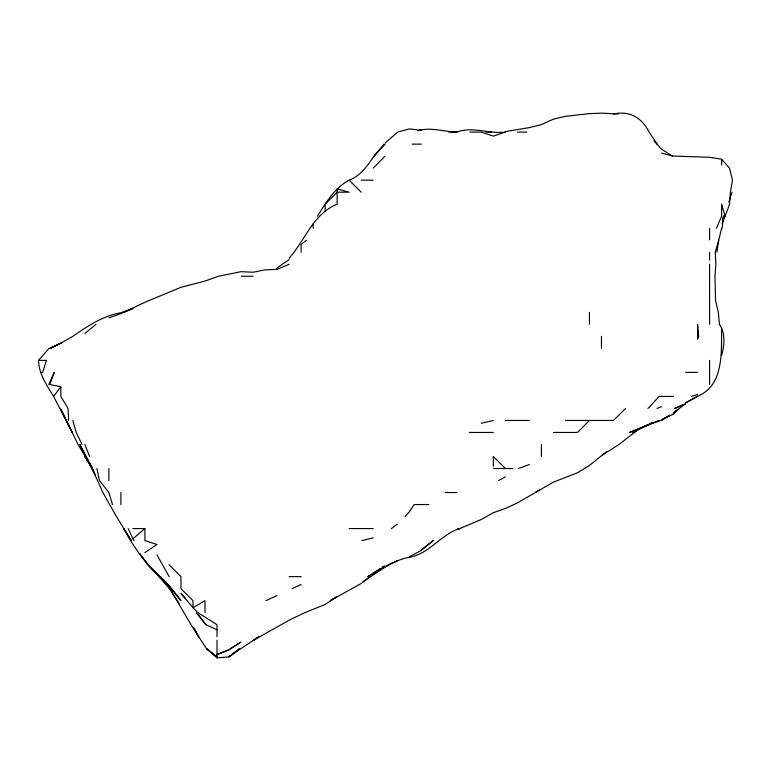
<?xml version="1.0" encoding="UTF-8"?>
<svg xmlns="http://www.w3.org/2000/svg" width="771" height="771" viewBox="0 0 771 771"><rect width="100%" height="100%" fill="white"/><g stroke="black" fill="none" stroke-linecap="round" stroke-linejoin="round"><path stroke-width="1.16" d="M722.167 228.226L723.506 216.208L725.145 216.208L729.53 204.199L730.368 192.181L732.45 180.173L729.482 168.155L721.608 159.221L709.59 157.274L673.546 156.079L661.537 153.14M716.885 252.252L718.726 240.244L721.608 228.226M722.687 219.716L723.506 216.208M721.608 355.47C724.422 345.398 725.656 333.38 719.42 324.34L718.35 312.322L715.517 300.314M718.726 240.244L715.228 252.252L715.864 264.27L714.977 276.278L715.565 300.314M728.874 202.012L732.074 192.181M49.836 384.411L54.259 372.393L48.814 384.411L60.822 386.724L60.822 396.429L68.089 408.437L68.6 420.455M716.481 228.226L721.608 216.208L721.608 204.199M722.051 223.368L725.145 216.208L721.608 204.546M317.488 216.208C325.969 202.542 334.469 188.037 349.167 180.173C360.703 175.836 367.343 165.852 374.002 156.137L384.103 144.129M325.14 211.071L325.14 204.199L337.149 192.181L349.167 192.181L337.149 188.924L337.149 204.199C313.026 213.798 305.277 240.292 289.096 258.227M93.783 471.254L78.064 444.481L60.822 409.073L72.195 432.464L53.623 396.429L60.822 386.724M669.546 415.222L661.537 419.877L673.546 414.017L676.909 410.037M53.623 396.429C46.819 385.269 38.772 373.954 38.55 360.385L48.814 348.54L60.822 343.23L72.84 336.301C87.653 326.104 102.803 315.917 120.893 312.689M697.707 396.429L685.564 402.876L697.582 396.188C724.287 385.616 721.242 351.181 721.608 327.791M405.064 516.57L409.237 512.002L414.22 504.552L428.888 504.552M374.002 156.137L385.211 144.129M373.193 168.155L385.066 156.137M589.449 420.455L577.431 432.464L553.405 432.464M625.493 408.437L613.475 420.455L565.422 420.455M675.907 410.741L673.546 413.044L685.564 403.551L685.564 404.187L674.567 408.437L683.366 404.524M385.211 142.924L397.74 132.111L409.237 128.921L421.255 130.328M133.971 540.596L132.911 538.784L144.919 528.578L144.919 540.596L156.937 544.48L144.919 552.614M84.858 333.496L95.961 324.34M607.008 451.334L589.449 465.472L577.431 472.796L553.405 482.145L517.36 502.952L505.352 508.532L493.334 512.686L481.326 519.481L457.29 529.581L459.304 528.578C440.52 534.862 429.129 553.973 409.237 557.337C391.504 560.45 378.166 572.602 363.189 581.373M229.026 656.911L239.54 648.719L229.026 656.911L217.008 657.885L206.628 648.719L217.008 656.95L206.483 648.719L191.044 624.693L169.803 588.649L147.945 564.623L139.512 553.501L147.733 564.623L159.713 576.641L148.003 564.623L138.568 552.614L130.482 540.596L123.717 528.578L131.263 540.596L116.46 516.57L102.89 492.534L92.096 468.508L95.276 474.936M421.255 549.916L433.263 540.596L421.255 550.407L409.237 556.855M370.051 576.641L361.185 583.493L330.277 600.667L337.149 596.513L325.14 604.454L304.796 612.685L289.096 620.212L253.052 640.508L258.854 636.711L229.026 656.535M306.579 240.244L301.104 244.426L301.104 252.252M391.427 528.578L397.219 524.164M380.585 568.497L373.193 573.932L380.585 568.738M382.435 567.437L384.286 566.145M289.096 259.625L277.078 267.961L277.078 269.33L265.06 269.889L253.052 272.23L241.034 271.681L218.415 276.278L204.99 281.087L180.963 287.304L144.919 302.271L120.893 313.662L108.884 317.893M647.977 408.437L659.166 396.429L673.546 396.429M397.219 560.835L388.555 564.623L367.757 576.641L379.197 569.345M382.204 567.417L384.209 566.136M652.43 422.932L632.615 432.464L637.511 430.122L618.968 444.481L601.467 455.651M230.307 648.719L241.034 642.021L229.026 649.837L217.008 654.589L229.026 649.654M669.546 415.376L661.537 420.349L649.519 424.32L629.628 432.464L658.887 420.455M535.912 492.004L539.565 489.855M652.43 422.662L637.511 429.476M373.193 573.181L385.211 566.434M498.625 480.526L505.352 476.873M265.956 600.667L277.078 595.52M292.007 588.649L301.104 584.582M277.078 269.33L289.096 264.27M123.842 312.322L132.911 308.525L122.059 312.322M657.075 408.437L661.537 406.645M518.681 468.508L529.378 464.479M691.375 396.429L697.582 394.463M361.907 540.596L373.193 537.84M481.326 423.221L493.334 420.455M417.863 130.675C430.912 126.868 443.865 131.745 456.991 132.111M505.352 131.581L529.378 127.62L541.396 124.574L553.405 119.187L565.422 116.325L589.449 113.636L601.467 113.154L618.284 113.973M613.475 114.031C629.599 110.378 641.964 117.818 649.153 132.111L657.114 144.129M448.722 132.111L457.29 131.918C473.047 126.251 489.171 134.154 505.352 132.111L493.334 136.11L481.326 132.111L469.838 132.111M485.875 132.111L491.561 132.111M517.36 132.111L526.776 132.111M412.119 144.129L421.255 144.129M361.185 180.173L373.193 180.173M241.207 276.278L253.052 276.278M38.55 360.385L46.462 360.385L42.675 372.393L40.333 372.393M685.564 372.393L697.582 372.393M505.352 420.455L529.378 420.455M469.308 432.464L493.334 432.464M493.334 468.508L513.023 468.508M445.281 492.534L456.924 492.534M132.911 528.578L144.919 528.578M349.167 528.578L373.193 528.578M289.096 576.641L301.104 576.641M196.191 612.685L205.896 624.693L217.008 629.714M672.293 156.137L661.537 149.131L653.924 140.862M159.25 575.927L148.196 564.623M505.352 468.421L493.334 456.499L493.334 466.291M349.167 180.173L361.185 192.181M168.955 564.623L180.963 576.641L180.963 588.649L192.981 600.667L192.981 607.693L197.983 612.685L217.008 624.693L217.008 636.711M161.515 578.269L164.483 581.536M160.513 577.518L164.348 581.922M165.881 583.686L168.955 587.203L165.948 583.686M185.156 598.229L180.963 593.362L192.981 607.693L204.99 600.667L204.99 612.685M160.696 577.518L164.445 581.922M160.638 577.518L169.437 588.649L179.132 603.317M198.311 614.468L205.896 624.693M170.372 588.649L172.338 591.656M169.167 576.641L156.937 554.802M88.241 460.499L85.947 456.499L92.115 467.505L89.417 462.504L90.535 464.508M95.363 475.264L84.858 454.62M86.15 456.499L79.914 444.481L85.783 456.499M82.044 444.481L76.204 432.464L72.84 420.455M128.227 528.578L132.911 538.784M84.858 444.481L89.648 456.499M112.479 504.552L108.884 492.534L99.449 480.526L96.867 468.508M721.608 159.221L721.608 164.955M709.59 228.226L709.59 239.791M709.59 252.252L709.59 260.058M709.59 264.27L709.59 287.728M709.59 288.296L709.59 324.34M709.59 360.385L709.59 384.411M673.546 412.89L673.546 414.017M601.467 336.349L601.467 348.367M589.449 312.322L589.449 324.34M541.396 444.481L541.396 456.499M313.122 223.638L313.122 228.226M217.008 640.132L217.008 657.885M120.893 492.534L120.893 504.552M108.884 468.508L108.884 480.526M698.632 336.349L697.582 339.259L697.582 324.34L698.632 336.349M637.511 430.083L633.29 432.464L637.511 430.093M60.822 343.191L50.337 348.367L60.822 343.23M159.134 575.927L156.937 573.807L159.134 575.927M168.955 585.536L160.349 576.641L171.519 588.649L180.963 600.667L168.955 585.536M93.648 470.503L84.82 456.499L93.648 470.522M198.677 636.711L193.55 627.623L198.629 636.711"/></g></svg>
